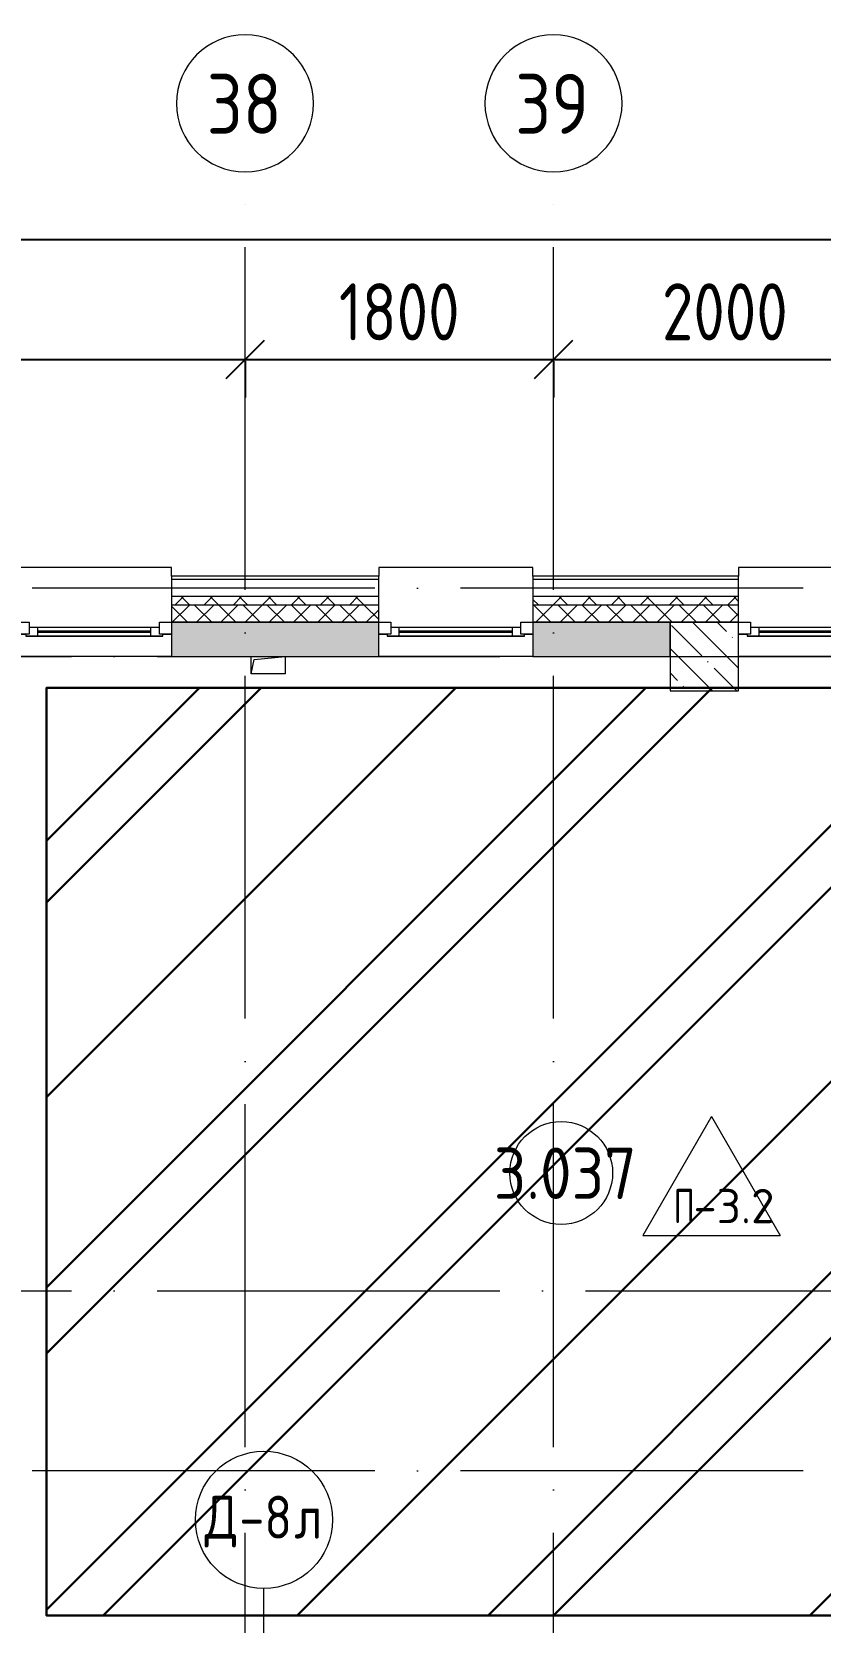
# Model space of a CAD drawing. Header units: millimetres. Extents: x -68946 to 690821, y -552984 to 293768.
# Drawn here: x 157509 to 162109, y -205814 to -196536 of the extents above; entities that cross this region are included whole.
import ezdxf

# ---------------------------------------------------------------- set-up
doc = ezdxf.new("R2010")
doc.units = ezdxf.units.MM
doc.linetypes.add('ADSK_Линия сетки', pattern=[2500, 2000, -250, 0, -250])
doc.layers.get('Defpoints').update_dxf_attribs({"color": 250})
for name, color, linetype, lineweight in [('1.2) Стяжка 6 вып.', 30, 'Continuous', 30), ('1.3) Звуко-изол           6 вып.', 90, 'Continuous', 30), ('1.4) Стяжка 6 вып.', 30, 'Continuous', 30), ('A-____-____-DIMS', 250, 'Continuous', 9), ('A-AREA-____-IDEN', 250, 'Continuous', 9), ('A-DETL-GENF-OTLN', 250, 'Continuous', 5), ('A-DOOR-____-IDEN', 250, 'Continuous', 9), ('A-FLOR-____-IDEN', 250, 'Continuous', 9), ('A-FLOR-____-OTLN', 250, 'Continuous', 9), ('A-GLAZ-____-MCUT', 250, 'Continuous', 9), ('A-GLAZ-____-OTLN', 250, 'Continuous', 5), ('A-WALL-____-MCUT', 250, 'Continuous', 13), ('A-WALL-____-PATT', 250, 'Continuous', 13), ('A-WALL-FNSH-MCUT', 250, 'Continuous', 13), ('I-WALL-____-OTLN', 250, 'Continuous', 9), ('S-COLS-____-MCUT', 250, 'Continuous', 25), ('S-COLS-____-OTLN', 250, 'Continuous', 9), ('S-GRID-____-IDEN', 250, 'Continuous', 9), ('S-GRID-____-OTLN', 250, 'Continuous', 9)]:
    doc.layers.add(name, color=color, linetype=linetype, lineweight=lineweight)
doc.styles.add('GOST Common', font='', dxfattribs={"width": 0.9, "height": 350})
doc.styles.add('GOST Common_1', font='', dxfattribs={"width": 0.9, "height": 250})
doc.styles.add('ISOCPEUR_1', font='isocpeur.ttf', dxfattribs={"width": 0.9, "height": 250})
doc.styles.add('ISOCPEUR_2', font='isocpeur.ttf', dxfattribs={"height": 160})
doc.styles.get("Standard").update_dxf_attribs({"font": 'ГОСТ тип А.ttf'})
doc.styles.get('GOST Common').set_extended_font_data('GOST Common')
doc.styles.get('GOST Common_1').set_extended_font_data('GOST Common')
doc.dimstyles.new('А3', dxfattribs={"dimtxt": 333, "dimasz": 222, "dimexe": 222, "dimexo": 111, "dimgap": 111, "dimtad": 1, "dimtoh": 1, "dimdec": 0, "dimrnd": 0.0015, "dimzin": 0, "dimdsep": 46, "dimtxsty": 'Standard', "dimblk": 'OBLIQUE', "dimcen": 0, "dimclrd": 7, "dimclre": 7, "dimclrt": 7, "dimadec": 0, "dimazin": 0, "dimtfac": 1, "dimtdec": 0, "dimtofl": 0, "dimtmove": 0, "dimatfit": 3, "dimfxl": 1, "dimtolj": 1, "dimtzin": 0, "dimarcsym": 0})

# ---------------------------------------------------------------- blocks, each defined once
blk = doc.blocks.new('Окно_СКБ_1Ст1 - 120_Окно_СКБ_1Ст_900_ОК6Л-29019250-АР1_Маркировочный план 3 этажа секция 2_3')
at = {"layer": 'A-GLAZ-____-MCUT'}
for p, q in [((-450, -195), (-450, -125)), ((-450, -125), (-380, -125)), ((-380, -125), (-380, -195)), ((380, -155), (-380, -155)), ((-380, -155), (-380, -195)), ((-330, -205), (-330, -155)), ((330, -205), (330, -155)), ((380, -195), (380, -125)), ((380, -125), (450, -125)), ((380, -195), (380, -155)), ((450, -125), (450, -195)), ((-380, -195), (-450, -195)), ((-380, -195), (-400, -195)), ((-400, -195), (-400, -205)), ((-400, -205), (400, -205)), ((400, -205), (-400, -205)), ((450, -195), (380, -195)), ((400, -195), (380, -195)), ((400, -205), (400, -195))]:
    blk.add_line(p, q, dxfattribs=at)
at = {"layer": 'A-GLAZ-____-MCUT', "lineweight": 5}
for p, q in [((-330, -175), (330, -175)), ((330, -185), (-330, -185))]:
    blk.add_line(p, q, dxfattribs=at)
at = {"layer": 'A-GLAZ-____-OTLN'}
for p, q in [((-450, -195), (-400, -195)), ((400, -195), (450, -195))]:
    blk.add_line(p, q, dxfattribs=at)
blk = doc.blocks.new('WNW_Отлив1 - Отлив_металлический 2-V62-АР1_Маркировочный план 3 этажа секция 2_3')
at = {"layer": 'A-GLAZ-____-OTLN'}
for p, q in [((450, 320), (-450, 320)), ((-450, 320), (-450, 270)), ((450, 270), (450, 320))]:
    blk.add_line(p, q, dxfattribs=at)
blk = doc.blocks.new('WNW_Отлив1 - Отлив_металлический 2-V64-АР1_Маркировочный план 3 этажа секция 2_3')
at = {"layer": 'A-GLAZ-____-OTLN'}
for p, q in [((450, 320), (-450, 320)), ((-450, 320), (-450, 270)), ((450, 270), (450, 320))]:
    blk.add_line(p, q, dxfattribs=at)
blk = doc.blocks.new('_Wn_-As_OpeningMEP_floor__Rectangular - _Wn_-As_OpeningMEP_floor__Rectangular-35307840-АР1_Маркировочный план 3 этажа секция 2_3')
at = {"layer": 'A-DETL-GENF-OTLN', "lineweight": 5}
for p, q in [((-82.3, 82.3), (100, 100)), ((-100, 0), (-82.3, 82.3))]:
    blk.add_line(p, q, dxfattribs=at)
blk = doc.blocks.new('Ось сетки - Круг_Ø8 мм-39983606-АР1_Маркировочный план 3 этажа секция 2_3')
at = {"layer": 'S-GRID-____-IDEN'}
for start, end in [(360, 180), (180, 360)]:
    blk.add_arc((0, 0), 4, start, end, dxfattribs=at)
blk = doc.blocks.new('_Oblique')
at = {"color": 0, "linetype": 'ByBlock', "lineweight": -2}
blk.add_line((-0.5, -0.5), (0.5, 0.5), dxfattribs=at)
blk = doc.blocks.new('*D4418')
at = {"layer": 'A-____-____-DIMS', "color": 7, "lineweight": -2, "transparency": 16777216}
for p, q in [((153302.9, -198447.4), (158752.9, -198447.4)), ((153302.9, -198458.4), (153302.9, -198669.4)), ((158752.9, -198458.4), (158752.9, -198669.4))]:
    blk.add_line(p, q, dxfattribs=at)
at = {"layer": 'Defpoints', "color": 0, "lineweight": 30, "transparency": 16777216}
for p in [(153302.9, -198347.4), (158752.9, -198347.4), (158752.9, -198447.4)]:
    blk.add_point(p, dxfattribs=at)
at = {"layer": 'A-____-____-DIMS', "color": 7, "lineweight": -2, "transparency": 16777216, "xscale": 222, "yscale": 222, "zscale": 222, "rotation": 180}
blk.add_blockref('_Oblique', (153302.9, -198447.4), dxfattribs=at)
at = {"layer": 'A-____-____-DIMS', "color": 7, "lineweight": -2, "transparency": 16777216, "xscale": 222, "yscale": 222, "zscale": 222}
blk.add_blockref('_Oblique', (158752.9, -198447.4), dxfattribs=at)
at = {"layer": 'A-____-____-DIMS', "color": 7, "transparency": 16777216, "insert": (156027.9, -198169.9), "char_height": 333, "width": 2.567, "attachment_point": 5}
blk.add_mtext('\\A1;5450', dxfattribs=at)
blk = doc.blocks.new('*D4419')
at = {"layer": 'A-____-____-DIMS', "color": 7, "lineweight": -2, "transparency": 16777216}
for p, q in [((158752.9, -198447.4), (160552.9, -198447.4)), ((158752.9, -198458.4), (158752.9, -198669.4)), ((160552.9, -198458.4), (160552.9, -198669.4))]:
    blk.add_line(p, q, dxfattribs=at)
at = {"layer": 'Defpoints', "color": 0, "lineweight": 30, "transparency": 16777216}
for p in [(158752.9, -198347.4), (160552.9, -198347.4), (160552.9, -198447.4)]:
    blk.add_point(p, dxfattribs=at)
at = {"layer": 'A-____-____-DIMS', "color": 7, "lineweight": -2, "transparency": 16777216, "xscale": 222, "yscale": 222, "zscale": 222, "rotation": 180}
blk.add_blockref('_Oblique', (158752.9, -198447.4), dxfattribs=at)
at = {"layer": 'A-____-____-DIMS', "color": 7, "lineweight": -2, "transparency": 16777216, "xscale": 222, "yscale": 222, "zscale": 222}
blk.add_blockref('_Oblique', (160552.9, -198447.4), dxfattribs=at)
at = {"layer": 'A-____-____-DIMS', "color": 7, "transparency": 16777216, "insert": (159652.9, -198169.9), "char_height": 333, "width": 2.299, "attachment_point": 5}
blk.add_mtext('\\A1;1800', dxfattribs=at)
blk = doc.blocks.new('*D4420')
at = {"layer": 'A-____-____-DIMS', "color": 7, "lineweight": -2, "transparency": 16777216}
for p, q in [((160552.9, -198447.4), (162552.9, -198447.4)), ((160552.9, -198458.4), (160552.9, -198669.4)), ((162552.9, -198458.4), (162552.9, -198669.4))]:
    blk.add_line(p, q, dxfattribs=at)
at = {"layer": 'Defpoints', "color": 0, "lineweight": 30, "transparency": 16777216}
for p in [(160552.9, -198347.4), (162552.9, -198347.4), (162552.9, -198447.4)]:
    blk.add_point(p, dxfattribs=at)
at = {"layer": 'A-____-____-DIMS', "color": 7, "lineweight": -2, "transparency": 16777216, "xscale": 222, "yscale": 222, "zscale": 222, "rotation": 180}
blk.add_blockref('_Oblique', (160552.9, -198447.4), dxfattribs=at)
at = {"layer": 'A-____-____-DIMS', "color": 7, "lineweight": -2, "transparency": 16777216, "xscale": 222, "yscale": 222, "zscale": 222}
blk.add_blockref('_Oblique', (162552.9, -198447.4), dxfattribs=at)
at = {"layer": 'A-____-____-DIMS', "color": 7, "transparency": 16777216, "insert": (161552.9, -198169.9), "char_height": 333, "width": 2.483, "attachment_point": 5}
blk.add_mtext('\\A1;2000', dxfattribs=at)
blk = doc.blocks.new('*D4426')
at = {"layer": 'A-____-____-DIMS', "color": 7, "lineweight": -2, "transparency": 16777216}
for p, q in [((97202.9, -197747.4), (180802.9, -197747.4)), ((97202.9, -197758.4), (97202.9, -197969.4)), ((180802.9, -197758.4), (180802.9, -197969.4))]:
    blk.add_line(p, q, dxfattribs=at)
at = {"layer": 'Defpoints', "color": 0, "lineweight": 30, "transparency": 16777216}
for p in [(97202.9, -197647.4), (180802.9, -197647.4), (180802.9, -197747.4)]:
    blk.add_point(p, dxfattribs=at)
at = {"layer": 'A-____-____-DIMS', "color": 7, "lineweight": -2, "transparency": 16777216, "xscale": 222, "yscale": 222, "zscale": 222, "rotation": 180}
blk.add_blockref('_Oblique', (97202.9, -197747.4), dxfattribs=at)
at = {"layer": 'A-____-____-DIMS', "color": 7, "lineweight": -2, "transparency": 16777216, "xscale": 222, "yscale": 222, "zscale": 222}
blk.add_blockref('_Oblique', (180802.9, -197747.4), dxfattribs=at)
at = {"layer": 'A-____-____-DIMS', "color": 7, "transparency": 16777216, "insert": (139002.9, -197469.9), "char_height": 333, "width": 3.104, "attachment_point": 5}
blk.add_mtext('\\A1;83600', dxfattribs=at)
blk = doc.blocks.new('AAR_СКБ_Марка_Помещения_мал - Номер-28977439-АР1_Маркировочный план 3 этажа секция 2_3')
at = {"layer": 'A-AREA-____-IDEN'}
blk.add_circle((-0.028, 0), 3, dxfattribs=at)
blk = doc.blocks.new('AAR_СКБ_Марка_Перекрытия - Марка пола-17325028-АР1_Маркировочный план 3 этажа секция 2_3')
at = {"layer": 'A-FLOR-____-IDEN'}
for p, q in [((0, 6.932), (-4.002, 0)), ((0, 6.932), (4.002, 0)), ((-4.002, 0), (4.002, 0))]:
    blk.add_line(p, q, dxfattribs=at)
blk = doc.blocks.new('ADSK_Марка_Дверь - Типоразмер_ADSK_Марка-30565456-АР1_Маркировочный план 3 этажа секция 2_3')
at = {"layer": 'A-DOOR-____-IDEN'}
blk.add_circle((0, 0), 4, dxfattribs=at)

msp = doc.modelspace()

# ---------------------------------------------------------------- hatches: boundary and pattern name
at = {"layer": '1.2) Стяжка 6 вып.', "lineweight": 30}
h = msp.add_hatch(dxfattribs=at)
h.set_pattern_fill('ANSI31', color=256, scale=333)
h.paths.add_polyline_path([(164380.5631, -205774.4855), (157594.2409, -205774.4855), (157594.2409, -200363.5294), (164380.5631, -200363.5294)])
at = {"layer": '1.3) Звуко-изол           6 вып.', "lineweight": 30}
h = msp.add_hatch(dxfattribs=at)
h.set_pattern_fill('ANSI31', color=256, scale=500)
h.paths.add_polyline_path([(164380.5631, -205774.4855), (157594.2409, -205774.4855), (157594.2409, -200363.5294), (164380.5631, -200363.5294)])
at = {"layer": '1.4) Стяжка 6 вып.', "lineweight": 30}
h = msp.add_hatch(dxfattribs=at)
h.set_pattern_fill('ANSI32', color=256, scale=333)
h.paths.add_polyline_path([(164380.5631, -205774.4855), (157594.2409, -205774.4855), (157594.2409, -200363.5294), (164380.5631, -200363.5294)])
at = {"layer": 'A-WALL-____-PATT', "lineweight": 15}
h = msp.add_hatch(dxfattribs=at)
h.set_pattern_fill('FP_48', color=256, style=0, pattern_type=2)
h.set_pattern_definition([(135, (28052.9, -258555.93), (-84.85281, -84.85281), []), (225, (28052.9, -258555.93), (84.85281, -84.85281), [])])
h.paths.add_polyline_path([(164402.8838, -199880.9286), (164402.8838, -199830.9286), (162532.9057, -199830.9286), (162532.9057, -199880.9286), (164395.7409, -199880.9286)])
h.paths.add_polyline_path([(161232.8838, -199880.9286), (161632.9057, -199880.9286), (161632.8838, -199830.9295), (160432.9057, -199830.9286), (160432.9057, -199880.9286), (160673.4748, -199880.9286)])
h.paths.add_polyline_path([(159532.9057, -199880.9286), (159532.9057, -199830.9286), (158322.8838, -199830.9286), (158322.8838, -199880.9286)])
h.paths.add_polyline_path([(154102.9052, -199880.9286), (155302.9057, -199880.9286), (155302.9057, -199830.9286), (154102.9052, -199830.9286)])
h.paths.add_polyline_path([(156422.8856, -199880.9286), (157422.8838, -199880.9286), (157422.8838, -199830.9286), (156202.9057, -199830.9286), (156202.9057, -199880.9286)])
h.paths.add_polyline_path([(152402.8838, -199880.9286), (153202.9052, -199880.9286), (153202.9052, -199830.9286), (152002.9052, -199830.9286), (152002.9159, -199880.9281)])
h.paths.add_polyline_path([(151102.9052, -199880.9286), (151102.9052, -199830.9286), (149122.9057, -199830.9286), (149122.9057, -199880.9286), (149860.6508, -199880.9286)])
h.paths.add_polyline_path([(148222.9057, -199880.9286), (148222.9057, -199830.9286), (147222.9063, -199830.9286), (147222.9063, -199880.9286)])
h.paths.add_polyline_path([(146322.9063, -199880.9286), (146322.9063, -199830.9286), (141893.8838, -199830.9286), (141893.8838, -199880.9286), (145652.8838, -199880.9286)])
h = msp.add_hatch(dxfattribs=at)
h.set_pattern_fill('FP_49', color=256, style=0, pattern_type=2)
h.set_pattern_definition([(45, (28052.91, -258555.93), (-70.71068, 70.71068), []), (135, (28052.91, -258555.93), (-70.71068, -70.71068), [])])
h.paths.add_polyline_path([(142302.9057, -199980.928), (146322.9063, -199980.928), (146322.9063, -199880.9286), (141893.8838, -199880.9286), (141893.8838, -199980.928), (142302.8838, -199980.928)])
h.paths.add_polyline_path([(149860.6508, -199980.928), (151102.9052, -199980.928), (151102.9052, -199880.9286), (149122.9057, -199880.9286), (149122.9057, -199980.928)])
h.paths.add_polyline_path([(164402.8838, -199980.928), (164452.8838, -199980.928), (164452.8838, -199880.9286), (162532.9057, -199880.9286), (162532.9057, -199980.928), (164390.383, -199980.928)])
h.paths.add_polyline_path([(152402.8885, -199980.928), (153202.9052, -199980.928), (153202.9052, -199880.9286), (152002.9052, -199880.9286), (152002.9052, -199980.928), (152402.8838, -199980.928)])
h.paths.add_polyline_path([(161632.8861, -199980.928), (161632.9057, -199980.9182), (161632.8728, -199880.9286), (160432.9057, -199880.9286), (160432.9057, -199980.928), (161632.8838, -199980.928)])
h.paths.add_polyline_path([(158322.8838, -199980.928), (159532.9057, -199980.928), (159532.9057, -199880.9286), (158322.8838, -199880.9286)])
h.paths.add_polyline_path([(157022.879, -199980.928), (157422.8838, -199980.928), (157422.8838, -199880.9286), (156202.9057, -199880.9286), (156202.9057, -199980.928), (156622.8838, -199980.928)])
h.paths.add_polyline_path([(148222.9057, -199980.928), (148222.9057, -199880.9286), (147222.9063, -199880.9286), (147222.9063, -199980.928)])
h.paths.add_polyline_path([(155267.0628, -199980.928), (155302.9057, -199980.928), (155302.9057, -199880.9286), (154102.9052, -199880.9286), (154102.9052, -199980.928)])
h = msp.add_hatch(dxfattribs=at)
h.set_pattern_fill('FP_124', color=256, style=0, pattern_type=2)
h.set_pattern_definition([(50, (28052.9, -258555.93), (364.3679, -31.8783), [38.1, -419.1]), (355, (28052.9, -258555.93), (-70.48585, 382.1133), [30.48, -335.28]), (100.451, (28083.27, -258558.6), (293.885, 350.2334), [32.38, -356.18]), (46.184, (28052.9, -258454.33), (542.1585, -84.0858), [57.15, -628.65]), (96.636, (28098.1, -258461.34), (474.8049, 494.8554), [48.57, -534.27]), (351.184, (28052.9, -258454.33), (474.8102, 494.85), [45.72, -502.92]), (21, (28103.7, -258479.73), (303.22847, -204.53046), [38.1, -419.1]), (326, (28103.7, -258479.73), (123.6039, 368.376), [30.48, -335.28]), (71.451, (28128.97, -258496.77), (426.8341, 163.8427), [32.38, -356.18]), (37.5, (28052.9, -258555.93), (6.17665, 169.11015), [16.764, -314.452, 16.764, -323.596, -336.55]), (37.5, (28052.9, -258555.93), (6.17665, 169.11015), [-671.576, 16.764, -319.786]), (7.5, (28052.9, -258555.93), (133.63888, 200.3615), [16.764, -177.292, 16.764, -306.832, -128.27]), (7.5, (28052.9, -258555.93), (133.63888, 200.3615), [-517.652, 16.764, -111.506]), (327.5, (27939.62, -258555.93), (271.18182, -11.45836), [16.764, -110.236, 16.764, -379.476, -525.78]), (327.5, (27939.62, -258555.93), (271.18182, -11.45836), [-523.24, 16.764, -509.016]), (317.5, (27888.82, -258555.93), (296.2585, 50.85285), [16.764, -148.336, 16.764, -246.38, -373.38]), (317.5, (27888.82, -258555.93), (296.2585, 50.85285), [-428.244, 16.764, -356.616])])
h.paths.add_polyline_path([(145408.9659, -200180.9286), (145652.8838, -200180.3002), (145652.8838, -199980.9286), (142302.8838, -199981.3698), (142302.8838, -200180.9286), (145392.8838, -200180.9286)])
h.paths.add_polyline_path([(159321.8718, -200180.9286), (159532.9057, -200180.9286), (159532.9057, -199980.9286), (158322.8838, -199981.3698), (158322.8838, -200180.9286), (158987.8838, -200180.9286)])
h.paths.add_polyline_path([(160432.9057, -200180.9286), (161232.8838, -200180.9273), (161232.8838, -199980.9286), (160432.9057, -199981.3698), (160432.9057, -200138.9359)])
h.paths.add_polyline_path([(146052.8838, -200180.9286), (146322.9063, -200180.9286), (146322.9063, -199980.9292), (146052.8838, -199981.3698), (146052.8838, -200176.111)])
h.paths.add_polyline_path([(147222.9063, -200180.9286), (148222.9057, -200180.9286), (148222.9057, -199980.9286), (147222.9063, -199981.3698), (147222.9063, -200163.8574)])
h.paths.add_polyline_path([(149122.9057, -200180.9286), (151102.9052, -200180.9286), (151102.9052, -199980.9286), (149122.9057, -199981.3698), (149122.9057, -200143.9588)])
h.paths.add_polyline_path([(141902.8838, -200180.9286), (141902.8838, -199980.9286), (141852.9057, -199981.3698), (141852.9057, -200180.9286)])
h.paths.add_polyline_path([(152402.8838, -200180.9286), (153202.9052, -200180.9286), (153202.9052, -199980.9286), (152402.8838, -199981.3698), (152402.8838, -200109.6076)])
h.paths.add_polyline_path([(154102.9052, -200180.9286), (155302.9057, -200180.9286), (155302.9057, -199980.9286), (154102.9052, -199981.3698), (154102.9052, -200091.8034)])
h.paths.add_polyline_path([(156202.9057, -200180.9286), (157022.8838, -200180.9286), (157022.8838, -199980.9286), (156202.9057, -199981.3698), (156202.9057, -200069.8101)])
h.paths.add_polyline_path([(162920.4834, -200180.9286), (164551.9057, -200180.1879), (164551.9057, -199980.9286), (162532.9057, -199981.3698), (162532.9057, -200180.9286)])
h.paths.add_polyline_path([(141452.9057, -200180.9286), (141452.9057, -199980.9286), (137152.9516, -199981.3698), (137152.9516, -200180.9286), (140399.4299, -200180.9286)])
at = {"layer": 'S-COLS-____-OTLN', "lineweight": 5}
h = msp.add_hatch(dxfattribs=at)
h.set_pattern_fill('FP_19', color=256, style=0, pattern_type=2)
h.set_pattern_definition([(135, (28052.9, -258555.93), (-142.5612, -142.5612), []), (135, (28195.47, -258555.93), (-142.5612, -142.5612), [252.016, -50.403, 3.353, -47.05])])
h.paths.add_polyline_path([(161632.8838, -200380.9292), (161632.8838, -199980.9292), (161232.8838, -199981.3698), (161232.8838, -200380.9292)])

# ---------------------------------------------------------------- linework, layer by layer
at = {"layer": '1.2) Стяжка 6 вып.', "lineweight": 30}
msp.add_lwpolyline([(164380.5631, -205774.4855), (157594.2409, -205774.4855), (157594.2409, -200363.5294), (164380.5631, -200363.5294)], close=True, dxfattribs=at)
at = {"layer": 'A-DOOR-____-IDEN'}
msp.add_line((158862.9057, -206005.926), (158862.9057, -205617.1911), dxfattribs=at)
at = {"layer": 'A-FLOR-____-OTLN', "lineweight": 5}
for p, q in [((158787.8838, -200280.9286), (158787.8838, -200180.9286)), ((158987.8838, -200180.9286), (158987.8838, -200280.9286)), ((158987.8838, -200280.9286), (158787.8838, -200280.9286))]:
    msp.add_line(p, q, dxfattribs=at)
at = {"layer": 'A-WALL-____-MCUT', "color": 10, "lineweight": 15}
for p, q in [((158322.8838, -199730.9286), (158322.8838, -199830.9286)), ((159532.9057, -199830.9286), (159532.9057, -199730.9286)), ((160432.9057, -199730.9286), (160432.9057, -199830.9286)), ((161632.9057, -199830.9286), (161632.9057, -199730.9286)), ((158322.8838, -199880.9286), (158322.8838, -199980.9286)), ((159532.9057, -199980.9286), (159532.9057, -199880.9286)), ((160432.9057, -199880.9286), (160432.9057, -199980.9286)), ((161632.9057, -199980.9286), (161632.9057, -199880.9286)), ((161232.8838, -199980.9286), (161632.9057, -199980.9286))]:
    msp.add_line(p, q, dxfattribs=at)
at = {"layer": 'A-WALL-____-MCUT', "lineweight": 15}
for p, q in [((159532.9057, -199730.9286), (158322.8838, -199730.9286)), ((161632.9057, -199730.9286), (160432.9057, -199730.9286)), ((161232.8838, -200180.9286), (161232.8838, -199980.9286))]:
    msp.add_line(p, q, dxfattribs=at)
at = {"layer": 'A-WALL-____-MCUT', "color": 7, "lineweight": 15}
for p, q in [((158322.8838, -199830.9286), (158322.8838, -199880.9286)), ((159532.9057, -199830.9286), (158322.8838, -199830.9286)), ((159532.9057, -199880.9286), (159532.9057, -199830.9286)), ((160432.9057, -199830.9286), (160432.9057, -199880.9286)), ((161632.9057, -199830.9286), (160432.9057, -199830.9286)), ((161632.9057, -199880.9286), (161632.9057, -199830.9286)), ((159532.9057, -199880.9286), (158322.8838, -199880.9286)), ((161632.9057, -199880.9286), (160432.9057, -199880.9286)), ((158322.8838, -199980.9286), (158322.8838, -200180.9286)), ((159532.9057, -199980.9286), (158322.8838, -199980.9286)), ((158322.8838, -199980.9286), (159532.9057, -199980.9286)), ((159532.9057, -200180.9286), (159532.9057, -199980.9286)), ((160432.9057, -199980.9286), (160432.9057, -200180.9286)), ((161232.8838, -199980.9286), (160432.9057, -199980.9286)), ((160432.9057, -199980.9286), (161232.8838, -199980.9286)), ((158322.8838, -200180.9286), (159532.9057, -200180.9286)), ((160432.9057, -200180.9286), (161232.8838, -200180.9286))]:
    msp.add_line(p, q, dxfattribs=at)
at = {"layer": 'A-WALL-FNSH-MCUT', "lineweight": 15}
for p, q in [((159532.9057, -199710.9286), (158322.8838, -199710.9286)), ((158322.8838, -199710.9286), (158322.8838, -199730.9286)), ((159532.9057, -199730.9286), (159532.9057, -199710.9286)), ((161632.9057, -199710.9286), (160432.9057, -199710.9286)), ((160432.9057, -199710.9286), (160432.9057, -199730.9286)), ((161632.9057, -199730.9286), (161632.9057, -199710.9286))]:
    msp.add_line(p, q, dxfattribs=at)
at = {"layer": 'I-WALL-____-OTLN', "lineweight": 15}
for p, q in [((158322.8838, -200180.9286), (157422.8838, -200180.9286)), ((160432.9057, -200180.9286), (159532.9057, -200180.9286)), ((162532.9057, -200180.9286), (161632.9057, -200180.9286))]:
    msp.add_line(p, q, dxfattribs=at)
at = {"layer": 'S-COLS-____-MCUT', "lineweight": 5}
for p, q in [((161632.8838, -199980.9292), (161232.8838, -199980.9292)), ((161632.8838, -200380.9292), (161632.8838, -199980.9292)), ((161232.8838, -200180.9286), (161232.8838, -200380.9292)), ((161232.8838, -200380.9292), (161632.8838, -200380.9292))]:
    msp.add_line(p, q, dxfattribs=at)
at = {"layer": 'S-COLS-____-OTLN', "lineweight": 5}
msp.add_line((161232.8838, -199980.9292), (161232.8838, -200180.9286), dxfattribs=at)
at = {"layer": 'S-GRID-____-OTLN', "linetype": 'ADSK_Линия сетки'}
for p, q in [((158752.9057, -262294.7685), (158752.9057, -197353.9241)), ((160552.9057, -262294.7685), (160552.9057, -197353.9241)), ((184510.8783, -199780.9286), (127372.9057, -199780.9286)), ((93236.8325, -200180.9286), (181748.3453, -200180.9286)), ((93236.8325, -203880.9286), (184856.9445, -203880.9286)), ((184510.8783, -204930.9286), (127372.9057, -204930.9286))]:
    msp.add_line(p, q, dxfattribs=at)

# ---------------------------------------------------------------- block references
at = {"layer": 'A-AREA-____-IDEN', "xscale": 99.99999999999993, "yscale": 99.99999999999993, "zscale": 99.99999999999993}
msp.add_blockref('AAR_СКБ_Марка_Помещения_мал - Номер-28977439-АР1_Маркировочный план 3 этажа секция 2_3', (160600.7748, -203193.9009), dxfattribs=at)
at = {"layer": 'A-DOOR-____-IDEN', "xscale": 99.99999999999993, "yscale": 99.99999999999993, "zscale": 99.99999999999993}
msp.add_blockref('ADSK_Марка_Дверь - Типоразмер_ADSK_Марка-30565456-АР1_Маркировочный план 3 этажа секция 2_3', (158862.9057, -205217.1911), dxfattribs=at)
at = {"layer": 'A-FLOR-____-IDEN', "xscale": 99.99999999999993, "yscale": 99.99999999999993, "zscale": 99.99999999999993}
msp.add_blockref('AAR_СКБ_Марка_Перекрытия - Марка пола-17325028-АР1_Маркировочный план 3 этажа секция 2_3', (161475.22, -203558.0783), dxfattribs=at)
at = {"layer": 'A-GLAZ-____-OTLN'}
for name, p in [('WNW_Отлив1 - Отлив_металлический 2-V62-АР1_Маркировочный план 3 этажа секция 2_3', (157872.8838, -199980.9286)), ('WNW_Отлив1 - Отлив_металлический 2-V62-АР1_Маркировочный план 3 этажа секция 2_3', (159982.9057, -199980.9286)), ('WNW_Отлив1 - Отлив_металлический 2-V64-АР1_Маркировочный план 3 этажа секция 2_3', (162082.9057, -199980.9286)), ('Окно_СКБ_1Ст1 - 120_Окно_СКБ_1Ст_900_ОК6Л-29019250-АР1_Маркировочный план 3 этажа секция 2_3', (157872.8838, -199855.9286)), ('Окно_СКБ_1Ст1 - 120_Окно_СКБ_1Ст_900_ОК6Л-29019250-АР1_Маркировочный план 3 этажа секция 2_3', (159982.9057, -199855.9286)), ('Окно_СКБ_1Ст1 - 120_Окно_СКБ_1Ст_900_ОК6Л-29019250-АР1_Маркировочный план 3 этажа секция 2_3', (162082.9057, -199855.9286)), ('_Wn_-As_OpeningMEP_floor__Rectangular - _Wn_-As_OpeningMEP_floor__Rectangular-35307840-АР1_Маркировочный план 3 этажа секция 2_3', (158887.8838, -200280.9286))]:
    msp.add_blockref(name, p, dxfattribs=at)
at = {"layer": 'S-GRID-____-IDEN', "xscale": 99.99999999999993, "yscale": 99.99999999999993, "zscale": 99.99999999999993}
for p in [(158752.9057, -196953.9241), (160552.9057, -196953.9241)]:
    msp.add_blockref('Ось сетки - Круг_Ø8 мм-39983606-АР1_Маркировочный план 3 этажа секция 2_3', p, dxfattribs=at)

# ---------------------------------------------------------------- texts
at = {"layer": 'A-AREA-____-IDEN', "insert": (160204.0356, -203045.2411), "char_height": 300, "width": 654.177, "attachment_point": 1, "style": 'ISOCPEUR_1'}
msp.add_mtext('3.037', dxfattribs=at)
at = {"layer": 'A-DOOR-____-IDEN', "char_height": 250, "attachment_point": 1, "style": 'GOST Common_1'}
for s, insert, width in [('\\fGOST Common|b0|i0|c204|p34|;\\W.9;Д', (158516.8483, -205076.7405), 245.316375), ('-8', (158719.2546, -205076.7405), 389.620125), ('\\fGOST Common|b0|i0|c204|p34|;\\W.9;л', (159040.7233, -205076.7405), 194.810062)]:
    msp.add_mtext(s, dxfattribs=dict(at, insert=insert, width=width))
at = {"layer": 'A-FLOR-____-IDEN', "char_height": 200, "attachment_point": 1, "style": 'ISOCPEUR_2'}
for s, insert, width in [('\\fISOCPEUR|b0|i0|c204|p34|;\\W.7;П', (161253.8851, -203286.6925), 140.295312), ('-3.2', (161369.6403, -203286.6925), 420.885937)]:
    msp.add_mtext(s, dxfattribs=dict(at, insert=insert, width=width))
at = {"layer": 'S-GRID-____-IDEN', "color": 18, "true_color": 0x000000, "char_height": 350, "width": 541.139062, "attachment_point": 1, "style": 'GOST Common'}
for s, insert in [('38', (158528.8751, -196781.3907)), ('39', (160328.8751, -196781.3907))]:
    msp.add_mtext(s, dxfattribs=dict(at, insert=insert))

# ---------------------------------------------------------------- dimensions: what is measured, and where the dimension line sits
at = {"layer": 'A-____-____-DIMS'}
for base, p1, p2, picture, middle in [((180802.9057, -197747.3827), (97202.9057, -197647.3978), (180802.9057, -197647.3978), '*D4426', (139002.9057, -197469.8827)), ((158752.9057, -198447.3827), (153302.9057, -198347.3978), (158752.9057, -198347.3978), '*D4418', (156027.9057, -198169.8827)), ((160552.9057, -198447.3827), (158752.9057, -198347.3978), (160552.9057, -198347.3978), '*D4419', (159652.9057, -198169.8827)), ((162552.9057, -198447.3827), (160552.9057, -198347.3978), (162552.9057, -198347.3978), '*D4420', (161552.9057, -198169.8827))]:
    dim = msp.add_linear_dim(base=base, p1=p1, p2=p2, dimstyle='А3', dxfattribs=at)
    dim.commit()
    dim.dimension.update_dxf_attribs({"geometry": picture, "text_midpoint": middle})

doc.saveas('drawing.dxf')
